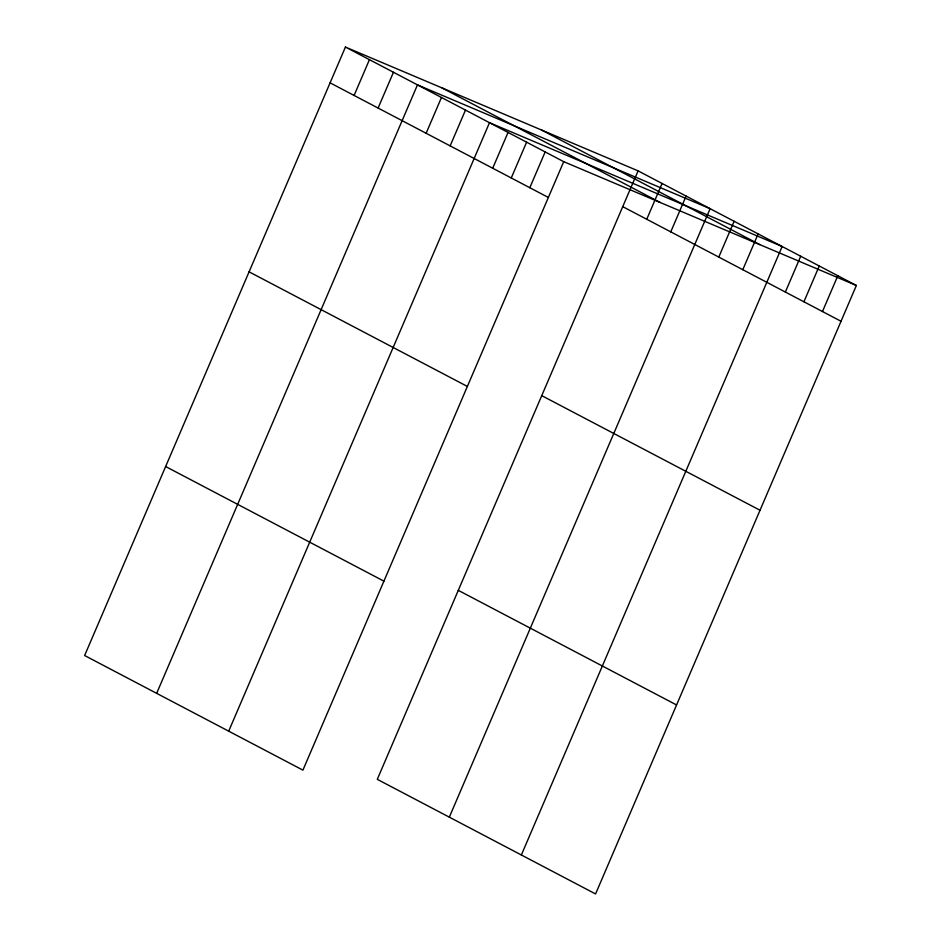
<?xml version="1.0" encoding="UTF-8"?>
<svg xmlns="http://www.w3.org/2000/svg" width="941" height="941" viewBox="0 0 941 941"><rect width="100%" height="100%" fill="white"/><g stroke="black" fill="none" stroke-linecap="round" stroke-linejoin="round"><path stroke-width="1.41" d="M345.429 47.05L84.631 655.524L302.92 770.138L563.706 161.664L345.429 47.05L638.08 170.862L856.369 285.476L595.571 893.95L377.294 779.336L638.08 170.862M354.098 95.453L369.437 59.659M378.106 108.062L393.456 72.269M156.665 693.341L417.463 84.878L710.114 208.69L449.327 817.153M426.132 133.281L441.47 97.476M450.139 145.879L465.489 110.085M228.698 731.169L489.496 122.695L782.147 246.507L521.361 854.981M492.708 168.239L508.046 132.434M511.257 177.978L526.607 142.185M529.818 187.718L545.157 151.924M646.749 219.265L662.088 183.471M670.757 231.874L686.107 196.081M718.783 257.093L734.121 221.288M742.79 269.702L758.14 233.897M785.359 292.051L800.697 256.246M803.908 301.79L819.258 265.997M822.469 311.53L837.808 275.737M563.706 161.664L856.369 285.476M541.51 129.999L759.787 244.625M441.999 87.913L660.288 202.527M622.742 206.655L841.019 321.269M330.091 82.843L548.368 197.457M541.734 395.643L760.022 510.257M249.083 271.831L467.371 386.445M458.291 590.348L676.567 704.962M165.64 466.536L383.916 581.15"/></g></svg>
